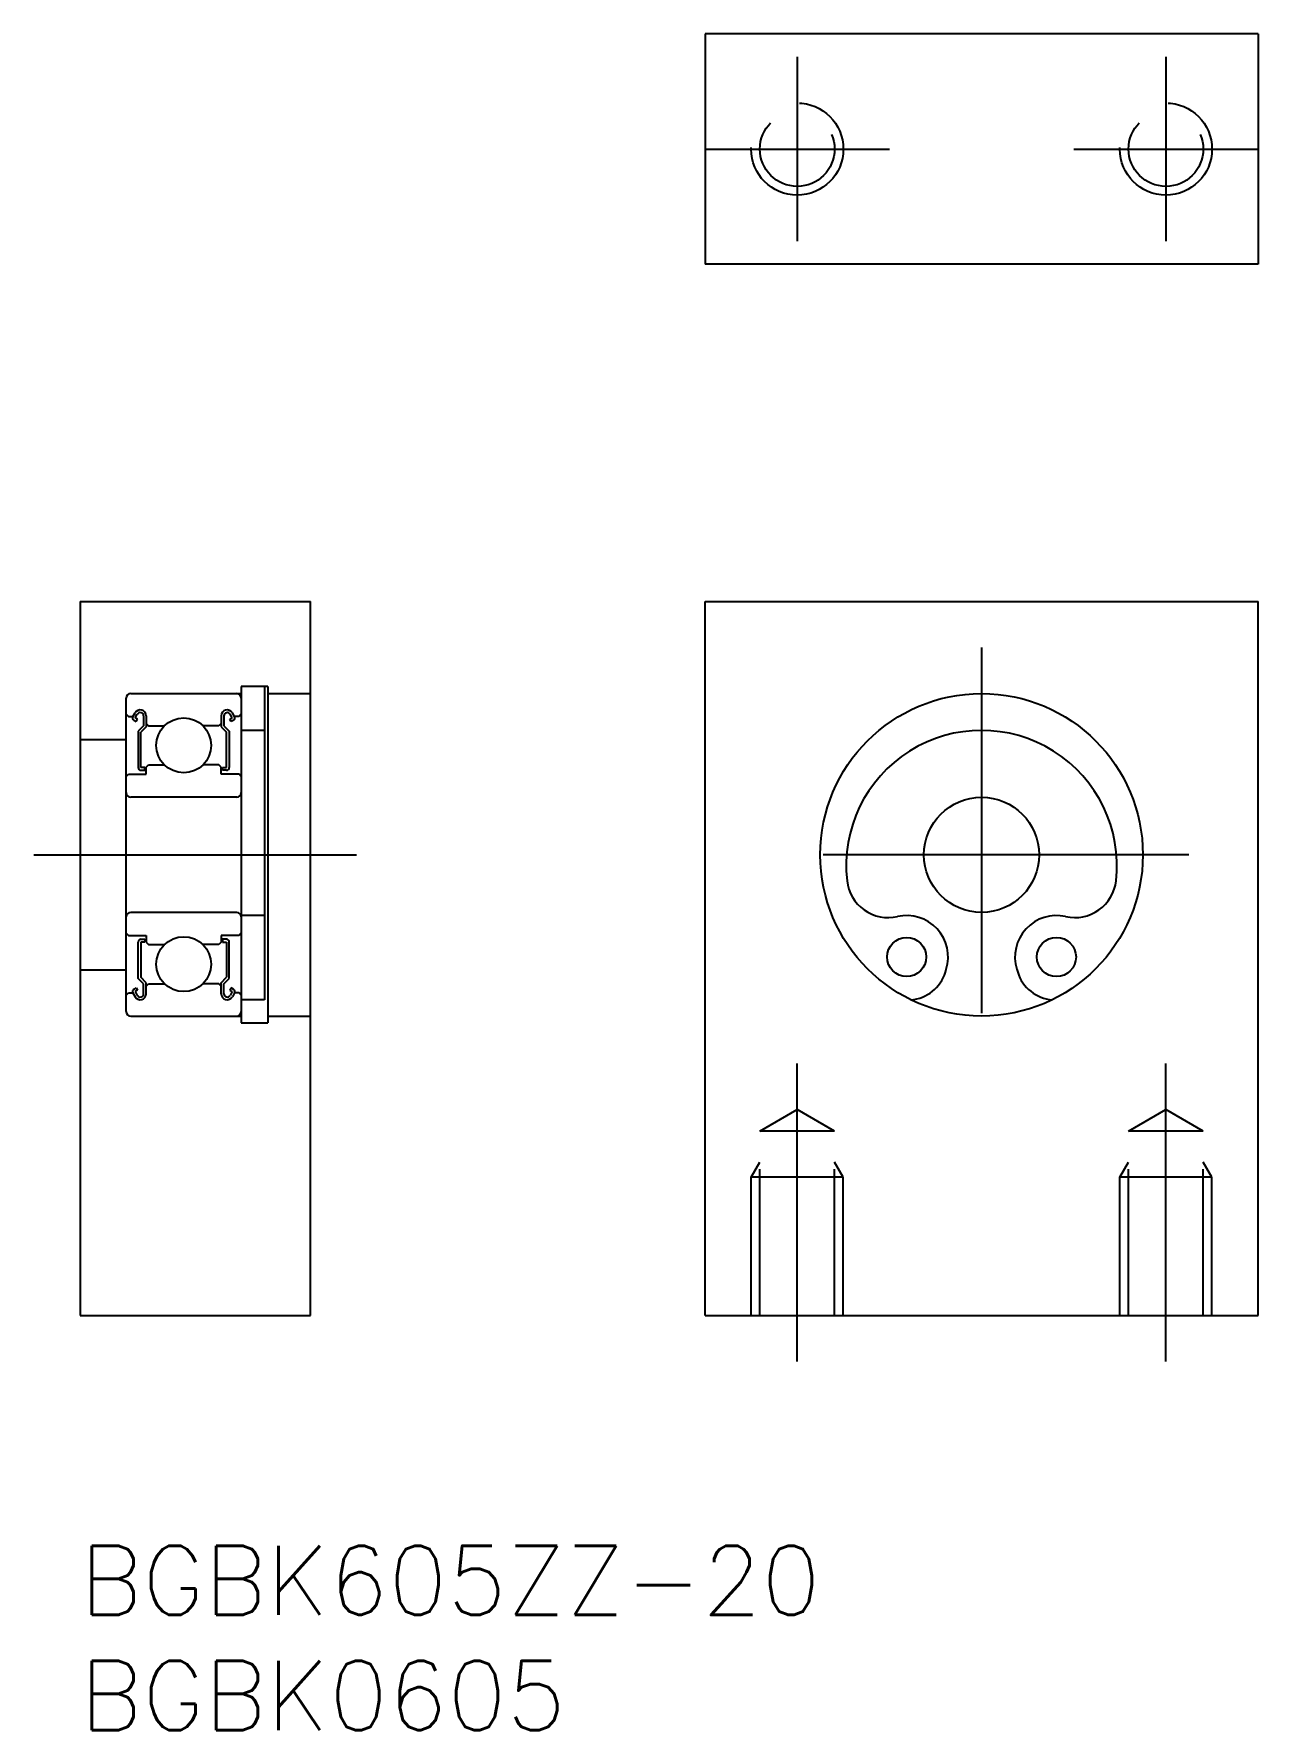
# Model space of a CAD drawing. Extents: x -2 to 51.1, y -8 to 65.6.
import ezdxf

# ---------------------------------------------------------------- set-up
doc = ezdxf.new("R2010")
doc.units = 0
doc.header["$LTSCALE"] = 0.5
doc.linetypes.add('CENTER', pattern=[50.8, 31.75, -6.35, 6.35, -6.35])
doc.linetypes.add('DASHED', pattern=[19.05, 12.7, -6.35])
for name, color, linetype in [('MSM_CENTER', 1, 'CENTER'), ('MSM_CONTINUOUS', 7, 'CONTINUOUS'), ('MSM_DASHED', 4, 'DASHED'), ('MSM_PART_NUMBER', 7, 'CONTINUOUS')]:
    doc.layers.add(name, color=color, linetype=linetype)
doc.styles.get("Standard").update_dxf_attribs({"font": 'txt.shx', "height": 3, "bigfont": 'bigfont.shx'})

# ---------------------------------------------------------------- blocks, each defined once
blk = doc.blocks.new('*U4')
at = {"layer": 'MSM_PART_NUMBER'}
blk.add_text('BGBK605ZZ-20', height=3, dxfattribs=at).set_placement((0, -3))
blk = doc.blocks.new('*U5')
at = {"layer": 'MSM_PART_NUMBER'}
blk.add_text('BGBK0605', height=3, dxfattribs=at).set_placement((0, -8))

msp = doc.modelspace()

# ---------------------------------------------------------------- linework, layer by layer
at = {"layer": 'MSM_CENTER'}
for p, q in [((31.125, 64.638), (31.125, 56.638)), ((47.125, 64.638), (47.125, 56.638)), ((27.125, 60.638), (35.125, 60.638)), ((43.125, 60.638), (51.125, 60.638)), ((39.125, 39), (39.125, 21)), ((-2, 30), (12, 30)), ((48.125, 30), (30.125, 30)), ((31.125, 8), (31.125, 20.936)), ((47.125, 8), (47.125, 20.936))]:
    msp.add_line(p, q, dxfattribs=at)
at = {"layer": 'MSM_CONTINUOUS'}
for p, q in [((27.125, 65.638), (27.125, 55.638)), ((51.125, 65.638), (27.125, 65.638)), ((51.125, 65.638), (51.125, 55.638)), ((51.125, 55.638), (27.125, 55.638)), ((0, 41), (0, 10)), ((0, 41), (10, 41)), ((10, 10), (10, 41)), ((27.125, 10), (27.125, 41)), ((27.125, 41), (51.125, 41)), ((51.125, 10), (51.125, 41)), ((2.2, 37), (7, 37)), ((7, 37.3), (7, 22.7)), ((8.15, 37.3, 1), (7, 37.3, 1)), ((8, 37.3), (8, 23.701)), ((8.15, 37.3), (8.15, 22.7)), ((8.15, 37, 1), (10, 37, 1)), ((2, 23.2), (2, 36.8)), ((2, 36.1), (2.1, 36)), ((2.291, 36), (2.386, 36.161)), ((2.392, 35.942), (2.487, 36.103)), ((6.608, 35.942), (6.513, 36.103)), ((6.709, 36), (6.614, 36.161)), ((7, 36.1), (6.9, 36)), ((2.1, 36), (2.291, 36)), ((2.335, 35.84), (2.434, 35.783)), ((2.493, 35.884), (2.392, 35.942)), ((2.434, 35.783), (2.493, 35.884)), ((2.757, 35.6), (2.524, 35.367)), ((2.524, 35.367), (2.524, 33.786)), ((2.873, 35.552), (2.64, 35.319)), ((2.757, 36.03), (2.757, 35.6)), ((2.873, 36.03), (2.873, 35.552)), ((2.873, 35.7), (2.973, 35.6)), ((2.973, 35.6), (3.666, 35.6)), ((6.027, 35.6), (5.334, 35.6)), ((6.127, 35.7), (6.027, 35.6)), ((6.127, 36.03), (6.127, 35.552)), ((6.127, 35.552), (6.36, 35.319)), ((6.243, 36.03), (6.243, 35.6)), ((6.243, 35.6), (6.476, 35.367)), ((6.476, 35.367), (6.476, 33.786)), ((6.507, 35.884), (6.608, 35.942)), ((6.566, 35.783), (6.507, 35.884)), ((6.668, 35.842), (6.566, 35.783)), ((6.9, 36), (6.709, 36)), ((8, 35.4, 1), (7, 35.4, 1)), ((0, 35), (2, 35)), ((2.64, 33.786), (2.64, 35.319)), ((6.36, 33.786), (6.36, 35.319)), ((2.873, 33.8), (2.973, 33.9)), ((2.973, 33.9), (3.666, 33.9)), ((6.027, 33.9), (5.334, 33.9)), ((6.127, 33.8), (6.027, 33.9)), ((2, 33.4), (2.1, 33.5)), ((2.1, 33.5), (2.873, 33.5)), ((2.815, 33.786), (2.64, 33.786)), ((2.64, 33.67), (2.815, 33.67)), ((2.815, 33.67), (2.815, 33.786)), ((2.873, 33.5), (2.873, 33.8)), ((6.127, 33.5), (6.127, 33.8)), ((6.9, 33.5), (6.127, 33.5)), ((6.185, 33.67), (6.185, 33.786)), ((6.185, 33.786), (6.36, 33.786)), ((6.36, 33.67), (6.185, 33.67)), ((7, 33.4), (6.9, 33.5)), ((6.8, 32.5), (2.2, 32.5)), ((6.8, 27.5), (2.2, 27.5)), ((8, 27.363, 1), (7, 27.363, 1)), ((2, 26.6), (2.1, 26.5)), ((7, 26.6), (6.9, 26.5)), ((2.1, 26.5), (2.873, 26.5)), ((2.524, 24.633), (2.524, 26.214)), ((2.64, 26.33), (2.815, 26.33)), ((2.64, 26.214), (2.64, 24.681)), ((2.815, 26.214), (2.64, 26.214)), ((2.815, 26.33), (2.815, 26.214)), ((2.873, 26.5), (2.873, 26.2)), ((2.873, 26.2), (2.973, 26.1)), ((2.973, 26.1), (3.666, 26.1)), ((6.027, 26.1), (5.334, 26.1)), ((6.127, 26.2), (6.027, 26.1)), ((6.127, 26.5), (6.127, 26.2)), ((6.9, 26.5), (6.127, 26.5)), ((6.185, 26.33), (6.185, 26.214)), ((6.36, 26.33), (6.185, 26.33)), ((6.185, 26.214), (6.36, 26.214)), ((6.36, 26.214), (6.36, 24.681)), ((6.476, 24.633), (6.476, 26.214)), ((0, 25), (2, 25)), ((2.757, 24.4), (2.524, 24.633)), ((2.873, 24.448), (2.64, 24.681)), ((2.757, 23.97), (2.757, 24.4)), ((2.873, 23.97), (2.873, 24.448)), ((2.873, 24.3), (2.973, 24.4)), ((2.973, 24.4), (3.666, 24.4)), ((6.027, 24.4), (5.334, 24.4)), ((6.127, 24.3), (6.027, 24.4)), ((6.127, 24.448), (6.36, 24.681)), ((6.127, 23.97), (6.127, 24.448)), ((6.243, 24.4), (6.476, 24.633)), ((6.243, 23.97), (6.243, 24.4)), ((37.554, 24.901), (37.595, 25.033)), ((40.655, 25.033), (40.695, 24.901)), ((2, 23.9), (2.1, 24)), ((2.1, 24), (2.291, 24)), ((2.291, 24), (2.386, 23.839)), ((2.335, 24.16), (2.434, 24.217)), ((2.493, 24.116), (2.392, 24.058)), ((2.392, 24.058), (2.487, 23.897)), ((2.434, 24.217), (2.493, 24.116)), ((6.566, 24.217), (6.507, 24.116)), ((6.507, 24.116), (6.608, 24.058)), ((6.608, 24.058), (6.513, 23.897)), ((6.668, 24.158), (6.566, 24.217)), ((6.709, 24), (6.614, 23.839)), ((6.9, 24), (6.709, 24)), ((7, 23.9), (6.9, 24)), ((8, 23.701, 1), (7, 23.701, 1)), ((2.2, 23), (7, 23)), ((8.15, 23, 1), (10, 23, 1)), ((7, 22.7, 1), (8.15, 22.7, 1)), ((0, 10), (10, 10)), ((27.125, 10), (51.125, 10))]:
    msp.add_line(p, q, dxfattribs=at)
for centre, radius in [((39.125, 30), 7), ((4.5, 34.75), 1.191), ((39.125, 30), 2.5), ((4.5, 25.25), 1.191), ((35.875, 25.563), 0.85), ((42.375, 25.563), 0.85)]:
    msp.add_circle(centre, radius, dxfattribs=at)
for centre, radius, start, end in [((2.2, 36.8), 0.2, 90, 180), ((6.8, 36.8), 0.2, 0, 90), ((2.612, 36.03), 0.261, 0, 149.84075), ((2.612, 36.03), 0.145, 0, 149.67679), ((6.388, 36.03), 0.261, 30.15925, 180), ((6.388, 36.03), 0.145, 30.32321, 180), ((2.392, 35.942), 0.116, 150.00319, 241.07716), ((6.608, 35.942), 0.116, 301.07979, 29.99681), ((39.125, 29.525), 5.875, 353.63107, 186.36893), ((2.64, 33.786), 0.116, 180.00005, 270.00003), ((6.36, 33.786), 0.116, 269.99997, 359.99995), ((2.2, 32.7), 0.2, 180, 270), ((6.8, 32.7), 0.2, 270, 0), ((35.075, 29.073), 1.8, 186.36893, 282.83714), ((43.175, 29.073), 1.8, 257.16286, 353.63107), ((2.2, 27.3), 0.2, 90, 180), ((6.8, 27.3), 0.2, 0, 90), ((35.875, 25.563), 1.8, 342.88178, 102.83714), ((42.375, 25.563), 1.8, 77.16286, 197.11822), ((2.64, 26.214), 0.116, 89.99997, 179.99995), ((6.36, 26.214), 0.116, 0.00005, 90.00003), ((35.93, 25.401), 1.7, 274.43307, 342.88178), ((42.32, 25.401), 1.7, 197.11822, 265.56693), ((2.392, 24.058), 0.116, 118.92284, 209.99681), ((2.612, 23.97), 0.261, 210.15925, 0), ((2.612, 23.97), 0.145, 210.32321, 0), ((6.388, 23.97), 0.261, 180, 329.84075), ((6.388, 23.97), 0.145, 180, 329.67679), ((6.608, 24.058), 0.116, 330.00319, 58.92021), ((2.2, 23.2), 0.2, 180, 270), ((6.8, 23.2), 0.2, 270, 0)]:
    msp.add_arc(centre, radius, start, end, dxfattribs=at)
at = {"layer": 'MSM_DASHED'}
for p, q in [((29.504, 18), (31.125, 18.936)), ((32.746, 18), (31.125, 18.936)), ((45.504, 18), (47.125, 18.936)), ((48.746, 18), (47.125, 18.936)), ((29.504, 10), (29.504, 18)), ((32.746, 18), (29.504, 18)), ((32.746, 10), (32.746, 18)), ((45.504, 10), (45.504, 18)), ((48.746, 18), (45.504, 18)), ((48.746, 10), (48.746, 18)), ((29.125, 16), (29.504, 16.656)), ((33.125, 16), (32.746, 16.656)), ((45.125, 16), (45.504, 16.656)), ((49.125, 16), (48.746, 16.656)), ((29.125, 10), (29.125, 16)), ((33.125, 16), (29.125, 16)), ((33.125, 10), (33.125, 16)), ((45.125, 10), (45.125, 16)), ((49.125, 16), (45.125, 16)), ((49.125, 10), (49.125, 16))]:
    msp.add_line(p, q, dxfattribs=at)
for centre, radius in [((31.125, 60.638), 2), ((47.125, 60.638), 2), ((31.125, 60.638), 1.621), ((47.125, 60.638), 1.621)]:
    msp.add_circle(centre, radius, dxfattribs=at)

# ---------------------------------------------------------------- block references
at = {"layer": 'MSM_CONTINUOUS'}
for name in ['*U4', '*U5']:
    msp.add_blockref(name, (0, 0), dxfattribs=at)

doc.saveas('drawing.dxf')
